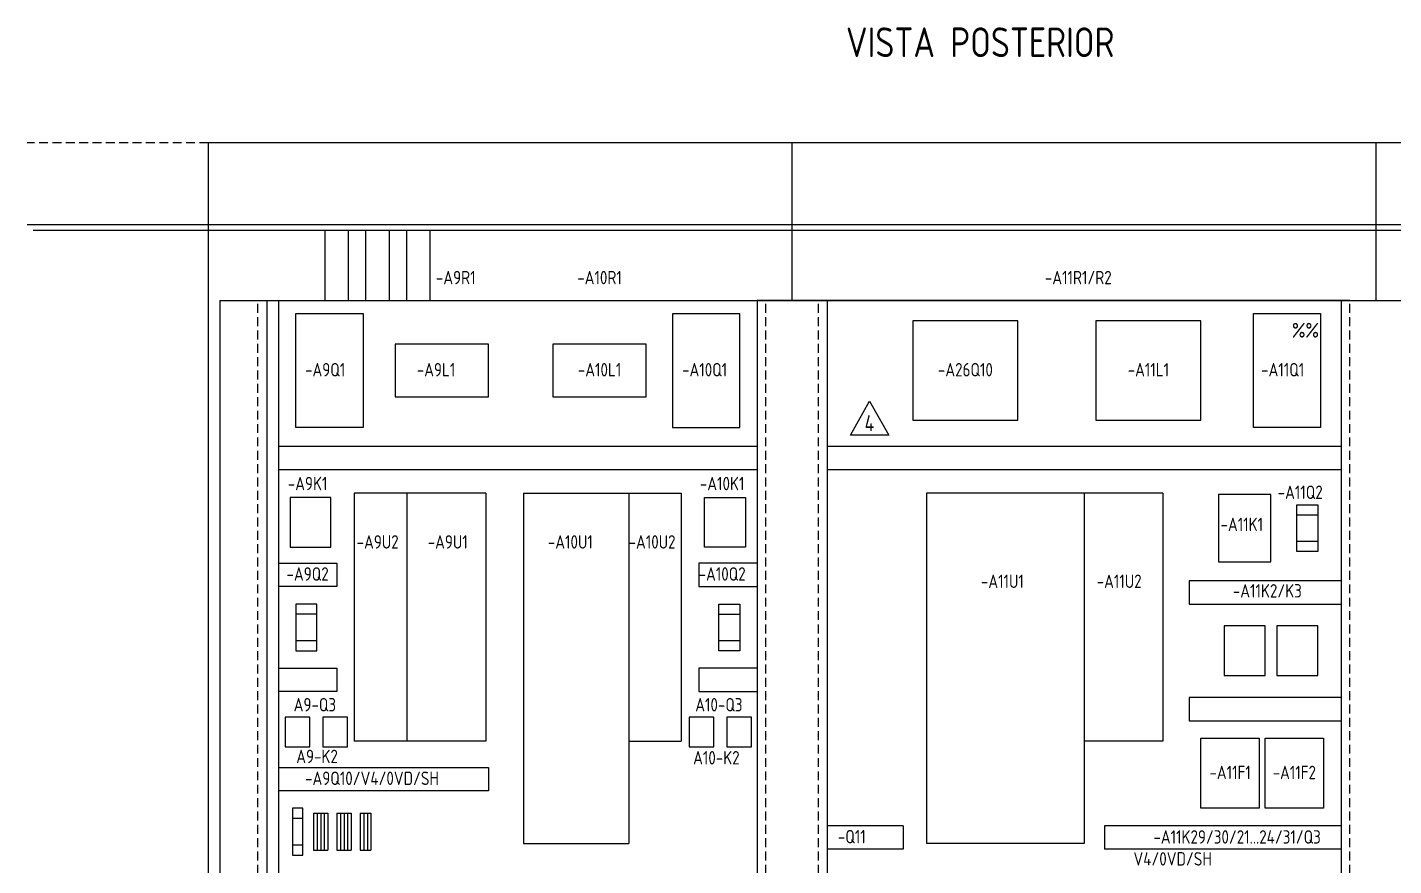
# Model space of a CAD drawing. Extents: x 10 to 420, y 5 to 297.
# Drawn here: x 49.6 to 279.6, y 141.8 to 283 of the extents above; entities that cross this region are included whole.
import ezdxf
from ezdxf.enums import TextEntityAlignment as Align

# ---------------------------------------------------------------- set-up
doc = ezdxf.new("R2010")
doc.units = 0
doc.header["$LTSCALE"] = 6
doc.header["$MEASUREMENT"] = 0
doc.linetypes.add('HIDDEN', pattern=[0.375, 0.25, -0.125])
doc.layers.get('0').update_dxf_attribs({"linetype": 'CONTINUOUS'})
for name, color, linetype in [('3', 3, 'CONTINUOUS'), ('INT', 3, 'CONTINUOUS'), ('MAN', 3, 'CONTINUOUS')]:
    doc.layers.add(name, color=color, linetype=linetype)
doc.styles.add('DIN', font='DIN', dxfattribs={"width": 0.85})

# ---------------------------------------------------------------- blocks, each defined once
blk = doc.blocks.new('F-3NP50')
at = {"color": 3}
for p, q in [((0, -9.75), (0, 9.75)), ((0, 9.75), (11.5, 9.75)), ((11.5, 9.75), (11.5, -9.75)), ((11.5, -9.75), (0, -9.75))]:
    blk.add_line(p, q, dxfattribs=at)
blk = doc.blocks.new('F-AC30S')
at = {"color": 3, "linetype": 'Continuous'}
for p, q in [((0, 30), (0, -30)), ((18, 30), (0, 30)), ((18, 30), (18, -30)), ((18, -30), (0, -30))]:
    blk.add_line(p, q, dxfattribs=at)
blk = doc.blocks.new('F-ACAS')
at = {"color": 3, "linetype": 'Continuous'}
for p, q in [((0, 21.25), (0, -21.25)), ((9, 21.25), (0, 21.25)), ((9, 21.25), (9, -21.25)), ((9, -21.25), (0, -21.25))]:
    blk.add_line(p, q, dxfattribs=at)
blk = doc.blocks.new('F-K2')
at = {"layer": '3'}
for p, q in [((7, 4.25), (0, 4.25)), ((0, 4.25), (0, -4.25)), ((7, -4.25), (7, 4.25)), ((0, -4.25), (7, -4.25))]:
    blk.add_line(p, q, dxfattribs=at)
blk = doc.blocks.new('F-5SN2')
at = {"layer": 'INT'}
for p, q in [((3.56, 4), (0, 4)), ((0, 4), (0, -4)), ((3.56, -4), (3.56, 4)), ((0, -4), (3.56, -4))]:
    blk.add_line(p, q, dxfattribs=at)
at = {"layer": 'MAN'}
for p, q in [((3.56, 2.275), (0, 2.275)), ((0, 2.275), (0, -2.275)), ((3.56, -2.275), (3.56, 2.275)), ((0, -2.275), (3.56, -2.275))]:
    blk.add_line(p, q, dxfattribs=at)
blk = doc.blocks.new('PROVA5', base_point=(165.5, 139.5))
at = {"layer": '3'}
for p, q in [((165, 140), (166, 140)), ((165, 139), (165, 140)), ((166, 140), (166, 139)), ((166, 139), (165, 139))]:
    blk.add_line(p, q, dxfattribs=at)
blk = doc.blocks.new('CORNER-C', base_point=(185, 140))
at = {"layer": '3'}
blk.add_blockref('PROVA5', (185, 140), dxfattribs=at)

msp = doc.modelspace()

# ---------------------------------------------------------------- linework, layer by layer
at = {"color": 4, "linetype": 'HIDDEN'}
msp.add_line((80.06, 263.54), (49.58, 263.54), dxfattribs=at)
at = {"color": 4, "linetype": 'Continuous'}
for p, q in [((80.06, 47.28), (80.06, 263.54)), ((178.36, 263.54), (80.06, 263.54)), ((276.66, 263.54), (178.36, 263.54)), ((178.36, 237), (178.36, 263.54)), ((276.66, 237), (276.66, 263.54)), ((374.96, 263.54), (276.66, 263.54))]:
    msp.add_line(p, q, dxfattribs=at)
at = {"color": 3, "linetype": 'Continuous'}
for p, q in [((49.58, 249.78), (362.18, 249.78)), ((362.18, 248.8), (50.57, 248.8)), ((99.72, 237), (99.72, 248.8)), ((103.65, 237), (103.65, 248.8)), ((106.6, 237), (106.6, 248.8)), ((110.53, 237), (110.53, 248.8)), ((113.48, 237), (113.48, 248.8)), ((117.41, 237), (117.41, 248.8)), ((216.35, 233.56), (198.66, 233.56)), ((198.66, 233.56), (198.66, 216.85)), ((216.35, 216.85), (216.35, 233.56)), ((229.47, 233.56), (229.47, 216.85)), ((247.17, 233.56), (229.47, 233.56)), ((247.17, 216.85), (247.17, 233.56)), ((127.24, 229.63), (111.51, 229.63)), ((111.51, 229.63), (111.51, 220.78)), ((127.24, 220.78), (127.24, 229.63)), ((153.78, 229.63), (138.05, 229.63)), ((138.05, 229.63), (138.05, 220.78)), ((153.78, 220.78), (153.78, 229.63)), ((111.51, 220.78), (127.24, 220.78)), ((138.05, 220.78), (153.78, 220.78)), ((198.66, 216.85), (216.35, 216.85)), ((229.47, 216.85), (247.17, 216.85)), ((104.63, 204.56), (104.63, 162.78)), ((113.48, 204.56), (104.63, 204.56)), ((113.48, 204.56), (113.48, 162.78)), ((126.75, 204.56), (113.48, 204.56)), ((113.48, 204.56), (113.48, 162.78)), ((126.75, 204.56), (126.75, 162.78)), ((200.96, 204.56), (200.96, 145.58)), ((227.51, 204.56), (200.96, 204.56)), ((227.51, 204.56), (227.51, 145.58)), ((227.51, 204.56), (227.51, 162.78)), ((240.78, 204.56), (227.51, 204.56)), ((240.78, 204.56), (240.78, 162.78)), ((113.48, 162.78), (104.63, 162.78)), ((126.75, 162.78), (113.48, 162.78)), ((240.78, 162.78), (227.51, 162.78)), ((227.51, 145.58), (200.96, 145.58))]:
    msp.add_line(p, q, dxfattribs=at)
at = {"color": 2, "linetype": 'Continuous'}
for p, q in [((82.02, 237), (91.85, 237)), ((82.02, 237), (82.02, 95.45)), ((89.89, 237), (89.89, 95.45)), ((91.85, 237), (91.85, 95.45)), ((172.46, 237), (172.46, 95.45)), ((172.46, 237), (184.25, 237)), ((184.25, 237), (184.25, 95.45)), ((270.76, 237), (270.76, 95.45)), ((270.76, 237), (282.55, 237)), ((172.46, 212.42), (91.85, 212.42)), ((270.76, 212.42), (184.25, 212.42)), ((172.46, 208.49), (91.85, 208.49)), ((270.76, 208.49), (184.25, 208.49)), ((91.85, 192.76), (101.68, 192.76)), ((101.68, 192.76), (101.68, 188.83)), ((172.46, 192.76), (162.63, 192.76)), ((162.63, 192.76), (162.63, 188.83)), ((101.68, 188.83), (91.85, 188.83)), ((162.63, 188.83), (172.46, 188.83)), ((270.76, 189.82), (245.2, 189.82)), ((245.2, 189.82), (245.2, 185.88)), ((245.2, 185.88), (270.76, 185.88)), ((91.85, 175.07), (101.68, 175.07)), ((101.68, 175.07), (101.68, 171.14)), ((172.46, 175.07), (162.63, 175.07)), ((162.63, 175.07), (162.63, 171.14)), ((101.68, 171.14), (91.85, 171.14)), ((162.63, 171.14), (172.46, 171.14)), ((270.76, 170.16), (245.2, 170.16)), ((245.2, 170.16), (245.2, 166.22)), ((245.2, 166.22), (270.76, 166.22)), ((91.85, 158.36), (127.24, 158.36)), ((127.24, 158.36), (127.24, 154.43)), ((127.24, 154.43), (91.85, 154.43)), ((197.03, 148.53), (184.25, 148.53)), ((197.03, 148.53), (197.03, 144.6)), ((270.76, 148.53), (230.95, 148.53)), ((230.95, 148.53), (230.95, 144.6)), ((197.03, 144.6), (184.25, 144.6)), ((270.76, 144.6), (230.95, 144.6))]:
    msp.add_line(p, q, dxfattribs=at)
at = {"color": 7, "linetype": 'HIDDEN'}
for p, q in [((88.41, 95.45), (88.41, 237)), ((173.93, 95.45), (173.93, 237)), ((182.78, 95.45), (182.78, 237)), ((272.23, 95.45), (272.23, 237))]:
    msp.add_line(p, q, dxfattribs=at)
at = {"color": 7, "linetype": 'Continuous'}
for p, q in [((89.89, 237), (176.39, 237)), ((272.23, 237), (172.46, 237)), ((182.78, 237), (272.23, 237))]:
    msp.add_line(p, q, dxfattribs=at)
at = {"color": 3}
for p, q in [((94.8, 215.62), (94.8, 234.79)), ((94.8, 234.79), (106.11, 234.79)), ((106.11, 234.79), (106.11, 215.62)), ((256.01, 215.62), (256.01, 234.79)), ((256.01, 234.79), (267.32, 234.79)), ((267.32, 234.79), (267.32, 215.62)), ((106.11, 215.62), (94.8, 215.62)), ((267.32, 215.62), (256.01, 215.62))]:
    msp.add_line(p, q, dxfattribs=at)
at = {"linetype": 'Continuous'}
for p, q in [((188.18, 214.3), (191.39, 220.03)), ((191.39, 220.03), (194.61, 214.3)), ((194.61, 214.3), (188.18, 214.3))]:
    msp.add_line(p, q, dxfattribs=at)
at = {"color": 1, "linetype": 'Continuous'}
for p, q in [((97.75, 150.67), (98.36, 150.67)), ((97.75, 150.67), (97.75, 144.42)), ((98.36, 150.67), (98.97, 150.67)), ((98.36, 150.67), (98.36, 144.42)), ((98.36, 150.67), (98.36, 144.42)), ((98.97, 150.67), (98.97, 144.42)), ((98.97, 150.67), (99.58, 150.67)), ((98.97, 150.67), (98.97, 144.42)), ((99.58, 150.67), (100.19, 150.67)), ((99.58, 150.67), (99.58, 144.42)), ((99.58, 150.67), (99.58, 144.42)), ((100.19, 150.67), (100.19, 144.42)), ((101.68, 150.67), (102.29, 150.67)), ((101.68, 150.67), (101.68, 144.42)), ((102.29, 150.67), (102.9, 150.67)), ((102.29, 150.67), (102.29, 144.42)), ((102.29, 150.67), (102.29, 144.42)), ((102.9, 150.67), (103.51, 150.67)), ((102.9, 150.67), (102.9, 144.42)), ((102.9, 150.67), (102.9, 144.42)), ((103.51, 150.67), (104.12, 150.67)), ((103.51, 150.67), (103.51, 144.42)), ((103.51, 150.67), (103.51, 144.42)), ((104.12, 150.67), (104.12, 144.42)), ((105.61, 150.67), (106.22, 150.67)), ((105.61, 150.67), (105.61, 144.42)), ((106.22, 150.67), (106.83, 150.67)), ((106.22, 150.67), (106.22, 144.42)), ((106.22, 150.67), (106.22, 144.42)), ((106.83, 150.67), (107.44, 150.67)), ((106.83, 150.67), (106.83, 144.42)), ((106.83, 150.67), (106.83, 144.42)), ((107.44, 150.67), (107.44, 144.42)), ((97.75, 144.42), (98.36, 144.42)), ((98.36, 144.42), (98.97, 144.42)), ((98.97, 144.42), (99.58, 144.42)), ((99.58, 144.42), (100.19, 144.42)), ((101.68, 144.42), (102.29, 144.42)), ((102.29, 144.42), (102.9, 144.42)), ((102.9, 144.42), (103.51, 144.42)), ((103.51, 144.42), (104.12, 144.42)), ((105.61, 144.42), (106.22, 144.42)), ((106.22, 144.42), (106.83, 144.42)), ((106.83, 144.42), (107.44, 144.42))]:
    msp.add_line(p, q, dxfattribs=at)
at = {"layer": '3'}
for p, q in [((100.7, 203.82), (93.82, 203.82)), ((93.82, 203.82), (93.82, 195.47)), ((100.7, 195.47), (100.7, 203.82)), ((258.96, 204.31), (250.11, 204.31)), ((250.11, 204.31), (250.11, 193.01)), ((258.96, 193.01), (258.96, 204.31)), ((93.82, 195.47), (100.7, 195.47)), ((250.11, 193.01), (258.96, 193.01)), ((257.98, 182.2), (251.1, 182.2)), ((251.1, 182.2), (251.1, 173.84)), ((257.98, 173.84), (257.98, 182.2)), ((266.83, 182.2), (259.94, 182.2)), ((259.94, 182.2), (259.94, 173.84)), ((266.83, 173.84), (266.83, 182.2)), ((251.1, 173.84), (257.98, 173.84)), ((259.94, 173.84), (266.83, 173.84)), ((97.12, 166.83), (92.99, 166.83)), ((92.99, 166.83), (92.99, 161.82)), ((97.12, 161.82), (97.12, 166.83)), ((103.47, 166.83), (99.35, 166.83)), ((99.35, 166.83), (99.35, 161.82)), ((103.47, 161.82), (103.47, 166.83)), ((165.14, 166.83), (161.01, 166.83)), ((161.01, 166.83), (161.01, 161.82)), ((165.14, 161.82), (165.14, 166.83)), ((171.49, 166.83), (167.37, 166.83)), ((167.37, 166.83), (167.37, 161.82)), ((171.49, 161.82), (171.49, 166.83)), ((92.99, 161.82), (97.12, 161.82)), ((99.35, 161.82), (103.47, 161.82)), ((161.01, 161.82), (165.14, 161.82)), ((167.37, 161.82), (171.49, 161.82))]:
    msp.add_line(p, q, dxfattribs=at)
at = {"layer": 'INT'}
for p, q in [((98.3, 185.88), (94.8, 185.88)), ((94.8, 185.88), (94.8, 178.02)), ((98.3, 178.02), (98.3, 185.88)), ((94.8, 178.02), (98.3, 178.02)), ((95.96, 151.48), (94.21, 151.48)), ((94.21, 151.48), (94.21, 143.61)), ((95.96, 143.61), (95.96, 151.48)), ((94.21, 143.61), (95.96, 143.61))]:
    msp.add_line(p, q, dxfattribs=at)
at = {"layer": 'MAN'}
for p, q in [((98.3, 184.19), (94.8, 184.19)), ((94.8, 184.19), (94.8, 179.72)), ((98.3, 179.72), (98.3, 184.19)), ((94.8, 179.72), (98.3, 179.72)), ((95.96, 149.78), (94.21, 149.78)), ((94.21, 149.78), (94.21, 145.31)), ((95.96, 145.31), (95.96, 149.78)), ((94.21, 145.31), (95.96, 145.31))]:
    msp.add_line(p, q, dxfattribs=at)

# ---------------------------------------------------------------- block references
at = {"color": 3, "linetype": 'Continuous', "xscale": -0.983, "yscale": 0.983, "zscale": 0.983}
for name, p in [('F-3NP50', (169.51, 225.2)), ('F-AC30S', (150.83, 175.07)), ('F-ACAS', (159.68, 183.67)), ('F-K2', (170.49, 199.65)), ('F-5SN2', (266.83, 198.66)), ('F-5SN2', (169.51, 181.95))]:
    msp.add_blockref(name, p, dxfattribs=at)
at = {"layer": '3', "xscale": 9.83, "yscale": 11.796, "zscale": 9.83}
for p in [(252.08, 157.38), (262.89, 157.38)]:
    msp.add_blockref('CORNER-C', p, dxfattribs=at)

# ---------------------------------------------------------------- texts
at = {"color": 2, "style": 'DIN', "width": 0.85}
msp.add_text('VISTA POSTERIOR', height=5, dxfattribs=at).set_placement((210, 278), align=Align.CENTER)
at = {"color": 7, "linetype": 'Continuous', "style": 'DIN', "width": 0.85}
for s, height, p in [('-A9R1', 2.261, (121.71, 239.74)), ('-A10R1', 2.261, (145.92, 239.74)), ('-A11R1/R2', 2.261, (226.52, 239.74)), ('-A9Q1', 2.261, (99.72, 224.22)), ('-A9L1', 2.261, (118.39, 224.22)), ('-A10L1', 2.261, (145.92, 224.22)), ('-A10Q1', 2.261, (163.61, 224.22)), ('-A26Q10', 2.261, (207.51, 224.22)), ('-A11L1', 2.261, (238.32, 224.22)), ('-A11Q1', 2.261, (260.93, 224.22)), ('-A9K1', 2.261, (96.77, 205.05)), ('-A10K1', 2.261, (166.56, 205.05)), ('-A11Q2', 2.261, (263.88, 203.58)), ('-A11K1', 2.261, (254.05, 198.17)), ('-A9U2', 2.261, (108.56, 195.22)), ('-A9U1', 2.261, (120.36, 195.22)), ('-A10U1', 2.261, (141, 195.22)), ('-A10U2', 2.261, (154.76, 195.22)), ('-A9Q2', 2.261, (96.77, 189.82)), ('-A10Q2', 2.261, (166.56, 189.82)), ('-A11U1', 2.261, (213.74, 188.59)), ('-A11U2', 2.261, (233.4, 188.59)), ('-A11K2/K3', 2.261, (258.35, 186.98)), ('A9-Q3', 2.261, (97.99, 167.8)), ('A10-Q3', 2.261, (166.01, 167.8)), ('A9-K2', 2.261, (98.36, 159.09)), ('A10-K2', 2.261, (165.59, 158.87)), ('-A9Q10/V4/0VD/SH', 2.2609, (107.61, 155.41)), ('-A11F1', 2.261, (252.08, 156.39)), ('-A11F2', 2.261, (262.89, 156.39)), ('-Q11', 2.261, (188.39, 145.58)), ('-A11K29/30/21...24/31/Q3', 2.2609, (253.26, 145.53)), ('V4/0VD/SH', 2.261, (242.4, 141.84))]:
    msp.add_text(s, height=height, dxfattribs=at).set_placement(p, align=Align.CENTER)
at = {"style": 'DIN', "width": 0.85}
msp.add_text('%%', height=2.5, dxfattribs=at).set_placement((262.5, 230.75))
at = {"linetype": 'Continuous', "style": 'DIN', "width": 0.85}
msp.add_text('4', height=2.7, dxfattribs=at).set_placement((191.36, 216.35), align=Align.MIDDLE)

doc.saveas('drawing.dxf')
